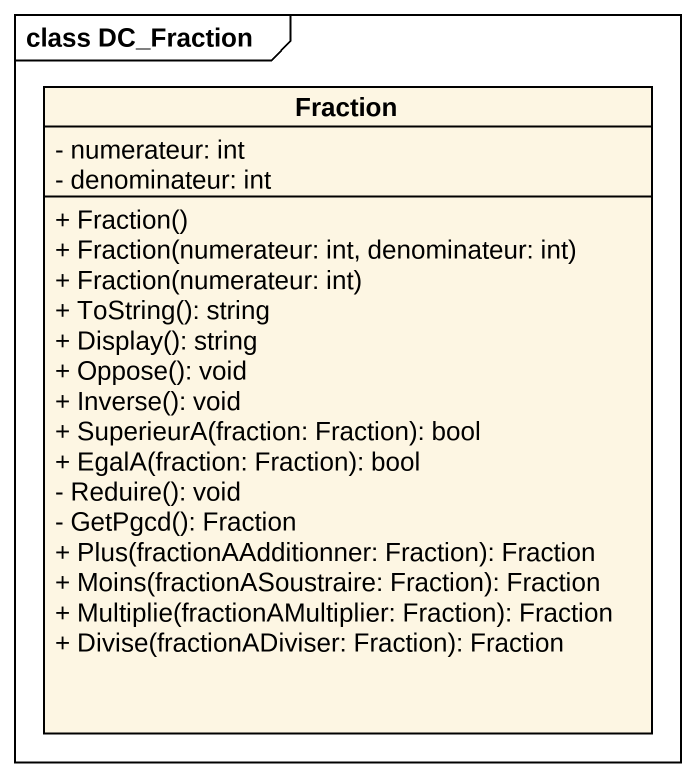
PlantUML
@startuml
mainframe class DC_Fraction
hide circle
hide empty members
skinparam classAttributeIconSize 0
class Fraction {
  - numerateur: int
  - denominateur: int
  + Fraction()
  + Fraction(numerateur: int, denominateur: int)
  + Fraction(numerateur: int)
  + ToString(): string
  + Display(): string
  + Oppose(): void
  + Inverse(): void
  + SuperieurA(fraction: Fraction): bool
  + EgalA(fraction: Fraction): bool
  - Reduire(): void
  - GetPgcd(): Fraction
  + Plus(fractionAAdditionner: Fraction): Fraction
  + Moins(fractionASoustraire: Fraction): Fraction
  + Multiplie(fractionAMultiplier: Fraction): Fraction
  + Divise(fractionADiviser: Fraction): Fraction
}
@enduml
